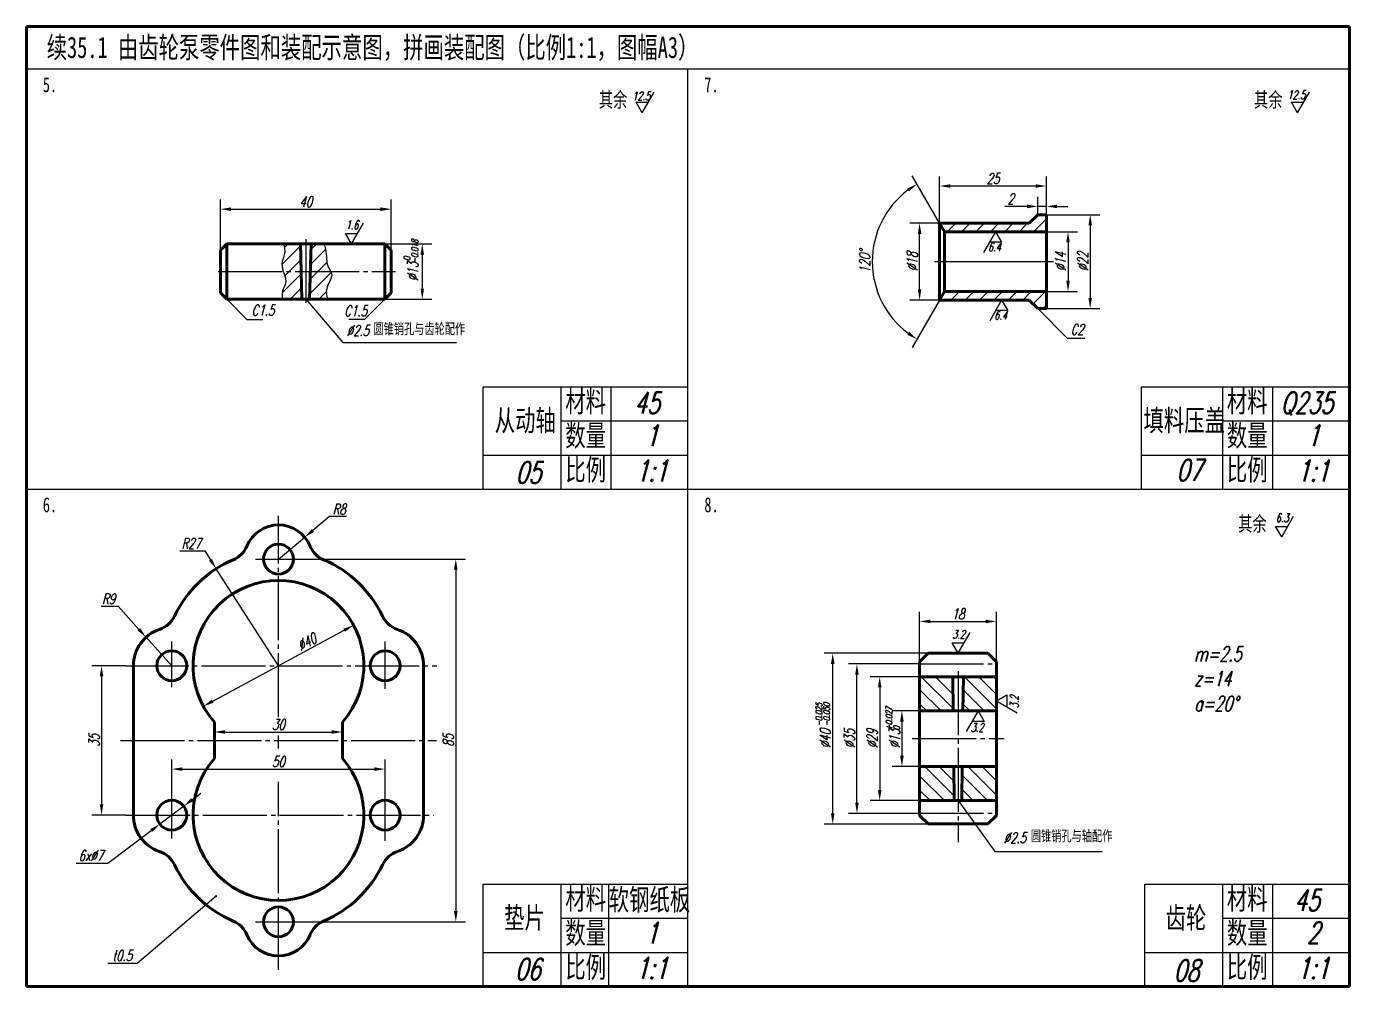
# Model space of a CAD drawing. Header units: millimetres. Extents: x -523 to 2676, y -549 to 1097.
# Drawn here: x 964.8 to 1274.8, y 275.5 to 500.5 of the extents above; entities that cross this region are included whole.
import ezdxf

# ---------------------------------------------------------------- set-up
doc = ezdxf.new("R2010")
doc.units = ezdxf.units.MM
doc.header["$PDMODE"] = 33
doc.header["$PDSIZE"] = 1.5
doc.linetypes.add('myCENTER', pattern=[18, 15, -1, 1, -1])
for name, color, linetype, lineweight in [('中心线', 7, 'myCENTER', 25), ('剖面线', 7, 'Continuous', 25), ('尺寸', 7, 'Continuous', 25), ('标注', 7, 'Continuous', 25), ('标题文字', 7, 'Continuous', 25), ('粗实线', 7, 'Continuous', 50), ('细实线', 7, 'Continuous', 25)]:
    doc.layers.add(name, color=color, linetype=linetype, lineweight=lineweight)
doc.styles.add('上下偏差3.5', font='txt.shx', dxfattribs={"width": 0.7, "oblique": 15, "height": 3.5})
doc.styles.add('字母标注-3.5号', font='txt.shx', dxfattribs={"width": 0.7, "oblique": 15, "height": 3.5})
doc.styles.add('尺寸文字1-2.5号', font='txt.shx', dxfattribs={"width": 0.7, "oblique": 15, "height": 2.5})
doc.styles.add('标题汉字1-5号', font='SimSun.ttf', dxfattribs={"width": 0.7, "height": 5})
doc.styles.add('标题汉字2-3.5号', font='SimSun.ttf', dxfattribs={"width": 0.7, "height": 3.5})
doc.dimstyles.new('ISO-25', dxfattribs={"dimtxt": 3.5, "dimasz": 2.5, "dimexe": 2.25, "dimexo": 0, "dimgap": 0.5, "dimtad": 1, "dimdsep": 46, "dimtxsty": '尺寸文字1-2.5号', "dimcen": 2.5, "dimadec": 0, "dimazin": 0, "dimtfac": 1, "dimtmove": 0, "dimatfit": 2, "dimfxl": 0, "dimarcsym": 0})
doc.dimstyles.new('尺寸25', dxfattribs={"dimtxt": 2.5, "dimasz": 2.5, "dimexe": 2, "dimexo": 0, "dimgap": 0.5, "dimtad": 1, "dimdec": 0, "dimdsep": 46, "dimtxsty": '尺寸文字1-2.5号', "dimcen": 0, "dimadec": 0, "dimazin": 0, "dimtol": 1, "dimtp": 0.039, "dimtfac": 0.6, "dimtdec": 3, "dimtmove": 0, "dimatfit": 3, "dimfxl": 0, "dimarcsym": 0})
doc.dimstyles.new('水平标注25', dxfattribs={"dimtxt": 2.5, "dimasz": 2.5, "dimexe": 2, "dimexo": 0, "dimgap": 0.5, "dimtad": 1, "dimtih": 1, "dimtoh": 1, "dimdec": 0, "dimzin": 0, "dimdsep": 46, "dimtxsty": '尺寸文字1-2.5号', "dimcen": 0, "dimadec": 0, "dimazin": 0, "dimtfac": 1, "dimtdec": 0, "dimtmove": 1, "dimatfit": 2, "dimfxl": 0, "dimtolj": 1, "dimtzin": 0, "dimarcsym": 0})

# ---------------------------------------------------------------- blocks, each defined once
blk = doc.blocks.new('*D69')
at = {"layer": 'Defpoints', "color": 0}
for p in [(1050.29, 457.67), (1010.29, 448.04), (1050.29, 448.04)]:
    blk.add_point(p, dxfattribs=at)
at = {"layer": '标注', "color": 0, "lineweight": -2}
for p, q in [((1010.29, 448.04), (1010.29, 459.92)), ((1050.29, 448.04), (1050.29, 459.92)), ((1012.79, 457.67), (1047.79, 457.67))]:
    blk.add_line(p, q, dxfattribs=at)
at = {"layer": '标注', "color": 0}
for points in [[(1012.79, 458.09), (1012.79, 457.25), (1010.29, 457.67)], [(1047.79, 458.09), (1047.79, 457.25), (1050.29, 457.67)]]:
    blk.add_solid(points, dxfattribs=at)
at = {"layer": '标注', "color": 0, "insert": (1030.29, 459.42), "char_height": 2.5, "attachment_point": 5, "style": '尺寸文字1-2.5号'}
blk.add_mtext('40', dxfattribs=at)
blk = doc.blocks.new('*D70')
at = {"layer": 'Defpoints', "color": 0}
for p in [(1048.79, 449.54), (1048.79, 436.54), (1057.58, 436.54)]:
    blk.add_point(p, dxfattribs=at)
at = {"layer": '标注', "color": 0, "lineweight": -2}
for p, q in [((1048.79, 449.54), (1059.83, 449.54)), ((1057.58, 447.04), (1057.58, 439.04)), ((1048.79, 436.54), (1059.83, 436.54))]:
    blk.add_line(p, q, dxfattribs=at)
at = {"layer": '标注', "color": 0}
for points in [[(1057.16, 447.04), (1057.99, 447.04), (1057.58, 449.54)], [(1057.16, 439.04), (1057.99, 439.04), (1057.58, 436.54)]]:
    blk.add_solid(points, dxfattribs=at)
at = {"layer": '标注', "color": 0, "insert": (1055.33, 443.04), "char_height": 2.5, "attachment_point": 5, "rotation": 90, "style": '尺寸文字1-2.5号'}
blk.add_mtext('%%C13', dxfattribs=at)
blk = doc.blocks.new('*D74')
at = {"layer": 'Defpoints', "color": 0}
for p in [(1038.88, 335.14), (1008.88, 333.16), (1038.88, 333.16)]:
    blk.add_point(p, dxfattribs=at)
at = {"layer": '尺寸', "color": 0, "lineweight": -2}
for p, q in [((1008.88, 333.16), (1008.88, 337.39)), ((1011.38, 335.14), (1036.38, 335.14)), ((1038.88, 333.16), (1038.88, 337.39))]:
    blk.add_line(p, q, dxfattribs=at)
at = {"layer": '尺寸', "color": 0}
for points in [[(1011.38, 335.56), (1011.38, 334.73), (1008.88, 335.14)], [(1036.38, 335.56), (1036.38, 334.73), (1038.88, 335.14)]]:
    blk.add_solid(points, dxfattribs=at)
at = {"layer": '尺寸', "color": 0, "insert": (1023.88, 336.89), "char_height": 2.5, "attachment_point": 5, "style": '尺寸文字1-2.5号'}
blk.add_mtext('30', dxfattribs=at)
blk = doc.blocks.new('*D73')
at = {"layer": 'Defpoints', "color": 0}
for p in [(1009.3, 373.39), (1023.88, 350.66)]:
    blk.add_point(p, dxfattribs=at)
at = {"layer": '尺寸', "color": 0, "lineweight": -2}
for p, q in [((1000.77, 377.6), (1006.6, 377.6)), ((1006.6, 377.6), (1007.95, 375.49)), ((1023.88, 350.66), (1009.3, 373.39))]:
    blk.add_line(p, q, dxfattribs=at)
at = {"layer": '尺寸', "color": 0}
blk.add_solid([(1008.3, 375.72), (1007.6, 375.27), (1009.3, 373.39)], dxfattribs=at)
at = {"layer": '尺寸', "color": 0, "insert": (1003.43, 379.35), "char_height": 2.5, "attachment_point": 5, "style": '尺寸文字1-2.5号'}
blk.add_mtext('\\A1;R27', dxfattribs=at)
blk = doc.blocks.new('*D72')
at = {"layer": 'Defpoints', "color": 0}
for p in [(1030.12, 375.66), (1030.12, 290.66), (1065.43, 290.66)]:
    blk.add_point(p, dxfattribs=at)
at = {"layer": '尺寸', "color": 0, "lineweight": -2}
for p, q in [((1030.12, 375.66), (1067.68, 375.66)), ((1065.43, 373.16), (1065.43, 293.16)), ((1030.12, 290.66), (1067.68, 290.66))]:
    blk.add_line(p, q, dxfattribs=at)
at = {"layer": '尺寸', "color": 0}
for points in [[(1065.01, 373.16), (1065.85, 373.16), (1065.43, 375.66)], [(1065.01, 293.16), (1065.85, 293.16), (1065.43, 290.66)]]:
    blk.add_solid(points, dxfattribs=at)
at = {"layer": '尺寸', "color": 0, "insert": (1063.68, 333.16), "char_height": 2.5, "attachment_point": 5, "rotation": 90, "style": '尺寸文字1-2.5号'}
blk.add_mtext('85', dxfattribs=at)
blk = doc.blocks.new('*D71')
at = {"layer": 'Defpoints', "color": 0}
for p in [(1030.04, 380.78), (1023.88, 375.66)]:
    blk.add_point(p, dxfattribs=at)
at = {"layer": '尺寸', "color": 0, "lineweight": -2}
for p, q in [((1035.86, 385.61), (1031.96, 382.37)), ((1039.83, 385.61), (1035.86, 385.61)), ((1023.88, 375.66), (1030.04, 380.78))]:
    blk.add_line(p, q, dxfattribs=at)
at = {"layer": '尺寸', "color": 0}
blk.add_solid([(1031.69, 382.69), (1032.22, 382.05), (1030.04, 380.78)], dxfattribs=at)
at = {"layer": '尺寸', "color": 0, "insert": (1038.1, 387.36), "char_height": 2.5, "attachment_point": 5, "style": '尺寸文字1-2.5号'}
blk.add_mtext('\\A1;R8', dxfattribs=at)
blk = doc.blocks.new('*D75')
at = {"layer": 'Defpoints', "color": 0}
for p in [(987.87, 350.66), (982.43, 315.66), (988.16, 315.66)]:
    blk.add_point(p, dxfattribs=at)
at = {"layer": '标注', "color": 0, "lineweight": -2}
for p, q in [((987.87, 350.66), (980.18, 350.66)), ((982.43, 348.16), (982.43, 318.16)), ((988.16, 315.66), (980.18, 315.66))]:
    blk.add_line(p, q, dxfattribs=at)
at = {"layer": '标注', "color": 0}
for points in [[(982.02, 348.16), (982.85, 348.16), (982.43, 350.66)], [(982.02, 318.16), (982.85, 318.16), (982.43, 315.66)]]:
    blk.add_solid(points, dxfattribs=at)
at = {"layer": '标注', "color": 0, "insert": (980.68, 333.16), "char_height": 2.5, "attachment_point": 5, "rotation": 90, "style": '尺寸文字1-2.5号'}
blk.add_mtext('35', dxfattribs=at)
blk = doc.blocks.new('*D76')
at = {"layer": 'Defpoints', "color": 0}
for p in [(992.85, 357.35), (998.88, 350.66)]:
    blk.add_point(p, dxfattribs=at)
at = {"layer": '尺寸', "color": 0, "lineweight": -2}
for p, q in [((982.34, 364.6), (986.31, 364.6)), ((986.31, 364.6), (991.18, 359.2)), ((998.88, 350.66), (992.85, 357.35))]:
    blk.add_line(p, q, dxfattribs=at)
at = {"layer": '尺寸', "color": 0}
blk.add_solid([(991.49, 359.48), (990.87, 358.93), (992.85, 357.35)], dxfattribs=at)
at = {"layer": '尺寸', "color": 0, "insert": (984.07, 366.35), "char_height": 2.5, "attachment_point": 5, "style": '尺寸文字1-2.5号'}
blk.add_mtext('\\A1;R9', dxfattribs=at)
blk = doc.blocks.new('*D77')
at = {"layer": 'Defpoints', "color": 0}
for p in [(1001.68, 317.77), (996.08, 313.56)]:
    blk.add_point(p, dxfattribs=at)
at = {"layer": '尺寸', "color": 0, "lineweight": -2}
for p, q in [((1003.68, 319.27), (1005.68, 320.77)), ((1001.68, 317.77), (996.08, 313.56)), ((983.92, 304.42), (994.09, 312.06)), ((976.45, 304.42), (983.92, 304.42))]:
    blk.add_line(p, q, dxfattribs=at)
at = {"layer": '尺寸', "color": 0}
for points in [[(1003.43, 319.6), (1003.93, 318.94), (1001.68, 317.77)], [(993.84, 312.39), (994.34, 311.73), (996.08, 313.56)]]:
    blk.add_solid(points, dxfattribs=at)
at = {"layer": '尺寸', "color": 0, "insert": (979.94, 306.17), "char_height": 2.5, "attachment_point": 5, "style": '尺寸文字1-2.5号'}
blk.add_mtext('\\A1;6x%%C7', dxfattribs=at)
blk = doc.blocks.new('*D78')
at = {"layer": 'Defpoints', "color": 0}
for p in [(1048.88, 326.44), (998.88, 310.17), (1048.88, 309.61)]:
    blk.add_point(p, dxfattribs=at)
at = {"layer": '标注', "color": 0, "lineweight": -2}
for p, q in [((998.88, 310.17), (998.88, 328.69)), ((1048.88, 309.61), (1048.88, 328.69)), ((1001.38, 326.44), (1046.38, 326.44))]:
    blk.add_line(p, q, dxfattribs=at)
at = {"layer": '标注', "color": 0}
for points in [[(1001.38, 326.86), (1001.38, 326.03), (998.88, 326.44)], [(1046.38, 326.86), (1046.38, 326.03), (1048.88, 326.44)]]:
    blk.add_solid(points, dxfattribs=at)
at = {"layer": '标注', "color": 0, "insert": (1023.88, 328.19), "char_height": 2.5, "attachment_point": 5, "style": '尺寸文字1-2.5号'}
blk.add_mtext('50', dxfattribs=at)
blk = doc.blocks.new('*D79')
at = {"layer": 'Defpoints', "color": 0}
for p in [(1192.11, 361.05), (1174.11, 351.58), (1192.11, 351.58)]:
    blk.add_point(p, dxfattribs=at)
at = {"layer": '标注', "color": 0, "lineweight": -2}
for p, q in [((1174.11, 351.58), (1174.11, 363.3)), ((1192.11, 351.58), (1192.11, 363.3)), ((1176.61, 361.05), (1189.61, 361.05))]:
    blk.add_line(p, q, dxfattribs=at)
at = {"layer": '标注', "color": 0}
for points in [[(1176.61, 361.46), (1176.61, 360.63), (1174.11, 361.05)], [(1189.61, 361.46), (1189.61, 360.63), (1192.11, 361.05)]]:
    blk.add_solid(points, dxfattribs=at)
at = {"layer": '标注', "color": 0, "insert": (1183.11, 362.8), "char_height": 2.5, "attachment_point": 5, "style": '尺寸文字1-2.5号'}
blk.add_mtext('18', dxfattribs=at)
blk = doc.blocks.new('*D80')
at = {"layer": 'Defpoints', "color": 0}
for p in [(1174.11, 340.08), (1169.96, 327.08), (1174.11, 327.08)]:
    blk.add_point(p, dxfattribs=at)
at = {"layer": '标注', "color": 0, "lineweight": -2}
for p, q in [((1174.11, 340.08), (1167.71, 340.08)), ((1169.96, 337.58), (1169.96, 329.58)), ((1174.11, 327.08), (1167.71, 327.08))]:
    blk.add_line(p, q, dxfattribs=at)
at = {"layer": '标注', "color": 0}
for points in [[(1169.54, 337.58), (1170.38, 337.58), (1169.96, 340.08)], [(1169.54, 329.58), (1170.38, 329.58), (1169.96, 327.08)]]:
    blk.add_solid(points, dxfattribs=at)
at = {"layer": '标注', "color": 0, "insert": (1168.21, 333.58), "char_height": 2.5, "attachment_point": 5, "rotation": 90, "style": '尺寸文字1-2.5号'}
blk.add_mtext('%%C13', dxfattribs=at)
blk = doc.blocks.new('*D81')
at = {"layer": 'Defpoints', "color": 0}
for p in [(1174.11, 348.08), (1164.75, 319.08), (1174.11, 319.08)]:
    blk.add_point(p, dxfattribs=at)
at = {"layer": '标注', "color": 0, "lineweight": -2}
for p, q in [((1174.11, 348.08), (1162.5, 348.08)), ((1164.75, 345.58), (1164.75, 321.58)), ((1174.11, 319.08), (1162.5, 319.08))]:
    blk.add_line(p, q, dxfattribs=at)
at = {"layer": '标注', "color": 0}
for points in [[(1164.33, 345.58), (1165.17, 345.58), (1164.75, 348.08)], [(1164.33, 321.58), (1165.17, 321.58), (1164.75, 319.08)]]:
    blk.add_solid(points, dxfattribs=at)
at = {"layer": '标注', "color": 0, "insert": (1163, 333.58), "char_height": 2.5, "attachment_point": 5, "rotation": 90, "style": '尺寸文字1-2.5号'}
blk.add_mtext('%%C29', dxfattribs=at)
blk = doc.blocks.new('*D82')
at = {"layer": 'Defpoints', "color": 0}
for p in [(1159.42, 351.08), (1174.11, 351.08), (1174.11, 316.08)]:
    blk.add_point(p, dxfattribs=at)
at = {"layer": '标注', "color": 0, "lineweight": -2}
for p, q in [((1174.11, 351.08), (1157.42, 351.08)), ((1159.42, 318.58), (1159.42, 348.58)), ((1174.11, 316.08), (1157.42, 316.08))]:
    blk.add_line(p, q, dxfattribs=at)
at = {"layer": '标注', "color": 0}
for points in [[(1159.01, 348.58), (1159.84, 348.58), (1159.42, 351.08)], [(1159.01, 318.58), (1159.84, 318.58), (1159.42, 316.08)]]:
    blk.add_solid(points, dxfattribs=at)
at = {"layer": '标注', "color": 0, "insert": (1157.67, 333.58), "char_height": 2.5, "attachment_point": 5, "rotation": 90, "style": '尺寸文字1-2.5号'}
blk.add_mtext('%%C35', dxfattribs=at)
blk = doc.blocks.new('*D83')
at = {"layer": 'Defpoints', "color": 0}
for p in [(1153.75, 353.58), (1176.11, 353.58), (1176.11, 313.58)]:
    blk.add_point(p, dxfattribs=at)
at = {"layer": '标注', "color": 0, "lineweight": -2}
for p, q in [((1176.11, 353.58), (1151.75, 353.58)), ((1153.75, 316.08), (1153.75, 351.08)), ((1176.11, 313.58), (1151.75, 313.58))]:
    blk.add_line(p, q, dxfattribs=at)
at = {"layer": '标注', "color": 0}
for points in [[(1153.33, 351.08), (1154.17, 351.08), (1153.75, 353.58)], [(1153.33, 316.08), (1154.17, 316.08), (1153.75, 313.58)]]:
    blk.add_solid(points, dxfattribs=at)
at = {"layer": '标注', "color": 0, "insert": (1152, 333.58), "char_height": 2.5, "attachment_point": 5, "rotation": 90, "style": '尺寸文字1-2.5号'}
blk.add_mtext('%%C40', dxfattribs=at)
blk = doc.blocks.new('*D84')
at = {"layer": 'Defpoints', "color": 0}
for p in [(1174.1, 454.38), (1178.8, 454.38), (1178.8, 436.38)]:
    blk.add_point(p, dxfattribs=at)
at = {"layer": '标注', "color": 0, "lineweight": -2}
for p, q in [((1178.8, 454.38), (1171.85, 454.38)), ((1174.1, 438.88), (1174.1, 451.88)), ((1178.8, 436.38), (1171.85, 436.38))]:
    blk.add_line(p, q, dxfattribs=at)
at = {"layer": '标注', "color": 0}
for points in [[(1173.69, 451.88), (1174.52, 451.88), (1174.1, 454.38)], [(1173.69, 438.88), (1174.52, 438.88), (1174.1, 436.38)]]:
    blk.add_solid(points, dxfattribs=at)
at = {"layer": '标注', "color": 0, "insert": (1172.35, 445.38), "char_height": 2.5, "attachment_point": 5, "rotation": 90, "style": '尺寸文字1-2.5号'}
blk.add_mtext('%%C18', dxfattribs=at)
blk = doc.blocks.new('*D85')
at = {"layer": 'Defpoints', "color": 0}
for p in [(1201.8, 458.31), (1201.8, 456.38), (1203.8, 456.38)]:
    blk.add_point(p, dxfattribs=at)
at = {"layer": '标注', "color": 0, "lineweight": -2}
for p, q in [((1201.8, 456.38), (1201.8, 460.56)), ((1203.8, 456.38), (1203.8, 460.56)), ((1199.3, 458.31), (1194.07, 458.31)), ((1203.8, 458.31), (1201.8, 458.31)), ((1206.3, 458.31), (1208.8, 458.31))]:
    blk.add_line(p, q, dxfattribs=at)
at = {"layer": '标注', "color": 0}
for points in [[(1199.3, 458.73), (1199.3, 457.9), (1201.8, 458.31)], [(1206.3, 458.73), (1206.3, 457.9), (1203.8, 458.31)]]:
    blk.add_solid(points, dxfattribs=at)
at = {"layer": '标注', "color": 0, "insert": (1195.44, 460.06), "char_height": 2.5, "attachment_point": 5, "style": '尺寸文字1-2.5号'}
blk.add_mtext('2', dxfattribs=at)
blk = doc.blocks.new('*D86')
at = {"layer": 'Defpoints', "color": 0}
for p in [(1203.8, 452.38), (1203.62, 438.38), (1208.88, 438.38)]:
    blk.add_point(p, dxfattribs=at)
at = {"layer": '标注', "color": 0, "lineweight": -2}
for p, q in [((1203.8, 452.38), (1211.13, 452.38)), ((1208.88, 449.88), (1208.88, 440.88)), ((1203.62, 438.38), (1211.13, 438.38))]:
    blk.add_line(p, q, dxfattribs=at)
at = {"layer": '标注', "color": 0}
for points in [[(1208.46, 449.88), (1209.29, 449.88), (1208.88, 452.38)], [(1208.46, 440.88), (1209.29, 440.88), (1208.88, 438.38)]]:
    blk.add_solid(points, dxfattribs=at)
at = {"layer": '标注', "color": 0, "insert": (1207.13, 445.38), "char_height": 2.5, "attachment_point": 5, "rotation": 90, "style": '尺寸文字1-2.5号'}
blk.add_mtext('%%C14', dxfattribs=at)
blk = doc.blocks.new('*D87')
at = {"layer": 'Defpoints', "color": 0}
for p in [(1203.8, 456.38), (1203.8, 434.38), (1214.08, 434.38)]:
    blk.add_point(p, dxfattribs=at)
at = {"layer": '标注', "color": 0, "lineweight": -2}
for p, q in [((1203.8, 456.38), (1216.33, 456.38)), ((1214.08, 453.88), (1214.08, 436.88)), ((1203.8, 434.38), (1216.33, 434.38))]:
    blk.add_line(p, q, dxfattribs=at)
at = {"layer": '标注', "color": 0}
for points in [[(1213.66, 453.88), (1214.49, 453.88), (1214.08, 456.38)], [(1213.66, 436.88), (1214.49, 436.88), (1214.08, 434.38)]]:
    blk.add_solid(points, dxfattribs=at)
at = {"layer": '标注', "color": 0, "insert": (1212.33, 445.38), "char_height": 2.5, "attachment_point": 5, "rotation": 90, "style": '尺寸文字1-2.5号'}
blk.add_mtext('%%C22', dxfattribs=at)
blk = doc.blocks.new('*D88')
at = {"layer": 'Defpoints', "color": 0}
for p in [(1203.8, 463.1), (1203.8, 456.38), (1178.8, 454.38)]:
    blk.add_point(p, dxfattribs=at)
at = {"layer": '标注', "color": 0, "lineweight": -2}
for p, q in [((1178.8, 454.38), (1178.8, 465.35)), ((1203.8, 456.38), (1203.8, 465.35)), ((1181.3, 463.1), (1201.3, 463.1))]:
    blk.add_line(p, q, dxfattribs=at)
at = {"layer": '标注', "color": 0}
for points in [[(1181.3, 463.51), (1181.3, 462.68), (1178.8, 463.1)], [(1201.3, 463.51), (1201.3, 462.68), (1203.8, 463.1)]]:
    blk.add_solid(points, dxfattribs=at)
at = {"layer": '标注', "color": 0, "insert": (1191.3, 464.85), "char_height": 2.5, "attachment_point": 5, "style": '尺寸文字1-2.5号'}
blk.add_mtext('25', dxfattribs=at)
blk = doc.blocks.new('*D89')
at = {"layer": 'Defpoints', "color": 0}
for p in [(1178.8, 454.38), (1164.28, 452.55), (1179.95, 452.38), (1179.95, 438.38), (1178.8, 436.38)]:
    blk.add_point(p, dxfattribs=at)
at = {"layer": '标注', "color": 0, "lineweight": -2}
for p, q in [((1178.8, 454.38), (1172.38, 465.5)), ((1178.8, 436.38), (1172.38, 425.25))]:
    blk.add_line(p, q, dxfattribs=at)
blk.add_arc((1183.99, 445.38), 20.98, 126.8303, 233.1697, dxfattribs=at)
at = {"layer": '标注', "color": 0}
for points in [[(1171.19, 462.52), (1171.65, 461.82), (1173.5, 463.55)], [(1171.65, 428.93), (1171.19, 428.23), (1173.5, 427.2)]]:
    blk.add_solid(points, dxfattribs=at)
at = {"layer": '标注', "color": 0, "insert": (1161.26, 445.38), "char_height": 2.5, "attachment_point": 5, "rotation": 90, "style": '尺寸文字1-2.5号'}
blk.add_mtext('120°', dxfattribs=at)
blk = doc.blocks.new('*D360')
at = {"layer": 'Defpoints', "color": 0}
for p in [(1041.48, 360.16), (1006.28, 341.17)]:
    blk.add_point(p, dxfattribs=at)
at = {"layer": '尺寸', "color": 0, "lineweight": -2}
blk.add_line((1008.48, 342.35), (1039.28, 358.98), dxfattribs=at)
at = {"layer": '尺寸', "color": 0}
for points in [[(1039.08, 359.34), (1039.48, 358.61), (1041.48, 360.16)], [(1008.28, 342.72), (1008.68, 341.99), (1006.28, 341.17)]]:
    blk.add_solid(points, dxfattribs=at)
at = {"layer": '尺寸', "color": 0, "insert": (1030.54, 356.25), "char_height": 2.5, "attachment_point": 5, "rotation": 28.3534, "style": '尺寸文字1-2.5号'}
blk.add_mtext('∅40', dxfattribs=at)

msp = doc.modelspace()

# ---------------------------------------------------------------- hatches: boundary and pattern name
at = {"layer": '剖面线'}
h = msp.add_hatch(dxfattribs=at)
h.set_pattern_fill('ANSI31', color=256, scale=0.75, style=0)
h.set_pattern_definition([(45, (-85.8123, 559.9625), (-1.683798, 1.683798), [])])
h.paths.add_polyline_path([(1203.799, 456.375), (1201.799, 456.375), (1199.799, 454.375), (1178.799, 454.375), (1179.953, 452.375), (1203.799, 452.375)])
h.paths.add_polyline_path([(1203.799, 438.375), (1179.953, 438.375), (1178.799, 436.375), (1199.799, 436.375), (1201.799, 434.375), (1203.799, 434.375)])
h = msp.add_hatch(dxfattribs=at)
h.set_pattern_fill('ANSI31', color=256, scale=0.75, style=0)
h.set_pattern_definition([(45, (-107.4587, 561.9746), (-1.683798, 1.683798), [])])
edge = h.paths.add_edge_path()
edge.add_line((1029.038, 449.542), (1025.073, 449.542))
edge.add_spline(control_points=[(1025.073, 449.542), (1025.28, 448.786), (1025.568, 447.198), (1024.411, 445.087), (1024.827, 443.642), (1025.03, 443.042)], knot_values=[0.8930266, 0.8930266, 0.8930266, 0.8930266, 3.1752114, 5.7112852, 7.5170558, 7.5170558, 7.5170558, 7.5170558], degree=3, periodic=0)
edge.add_line((1025.03, 443.042), (1029.213, 443.042))
edge.add_line((1029.213, 443.042), (1029.038, 449.542))
edge = h.paths.add_edge_path()
edge.add_line((1029.213, 443.042), (1025.03, 443.042))
edge.add_spline(control_points=[(1025.03, 443.042), (1025.348, 442.103), (1026.017, 440.51), (1024.561, 438.472), (1024.71, 437.189), (1024.89, 436.542)], knot_values=[7.5170558, 7.5170558, 7.5170558, 7.5170558, 10.343581, 12.3311358, 14.2832229, 14.2832229, 14.2832229, 14.2832229], degree=3, periodic=0)
edge.add_line((1024.89, 436.542), (1029.388, 436.542))
edge.add_line((1029.388, 436.542), (1029.213, 443.042))
edge = h.paths.add_edge_path()
edge.add_spline(control_points=[(1036.153, 443.042), (1035.986, 443.369), (1035.085, 444.597), (1035.249, 446.932), (1034.815, 448.747), (1034.576, 449.542)], knot_values=[1.7052187, 1.7052187, 1.7052187, 1.7052187, 2.8218295, 5.9362934, 8.4231763, 8.4231763, 8.4231763, 8.4231763], degree=3, periodic=0)
edge.add_line((1034.576, 449.542), (1031.538, 449.542))
edge.add_line((1031.538, 449.542), (1031.363, 443.042))
edge.add_line((1031.363, 443.042), (1036.153, 443.042))
edge = h.paths.add_edge_path()
edge.add_spline(control_points=[(1035.36, 436.542), (1035.091, 437.506), (1034.82, 439.58), (1036.698, 441.775), (1036.225, 442.902), (1036.153, 443.042)], knot_values=[8.4231763, 8.4231763, 8.4231763, 8.4231763, 11.3304569, 14.6956185, 15.1749115, 15.1749115, 15.1749115, 15.1749115], degree=3, periodic=0)
edge.add_line((1036.153, 443.042), (1031.363, 443.042))
edge.add_line((1031.363, 443.042), (1031.188, 436.542))
edge.add_line((1031.188, 436.542), (1035.36, 436.542))
h = msp.add_hatch(dxfattribs=at)
h.set_pattern_fill('ANSI31', color=256, scale=0.75, angle=90, style=0)
h.set_pattern_definition([(135, (-89.4976, 558.017), (-1.683798, -1.683798), [])])
h.paths.add_polyline_path([(1181.956, 340.081), (1181.86, 348.081), (1174.11, 348.081), (1174.11, 340.081)])
h.paths.add_polyline_path([(1192.11, 348.081), (1184.36, 348.081), (1184.263, 340.081), (1192.11, 340.081)])
h.paths.add_polyline_path([(1192.11, 319.081), (1192.11, 327.081), (1184.106, 327.081), (1184.01, 319.081)])
h.paths.add_polyline_path([(1174.11, 327.081), (1174.11, 319.081), (1182.21, 319.081), (1182.113, 327.081)])

# ---------------------------------------------------------------- linework, layer by layer
at = {"layer": '中心线'}
for p, q in [((1030.288, 450.676), (1030.288, 435.731)), ((1009.786, 443.042), (1051.279, 443.042)), ((1023.882, 338.643), (1023.882, 385.804)), ((1018.495, 375.665), (1030.12, 375.665)), ((998.882, 345.618), (998.882, 356.35)), ((1048.882, 345.286), (1048.882, 356.35)), ((987.872, 350.665), (1061.026, 350.665)), ((1174.11, 351.081), (1192.11, 351.081)), ((1183.11, 349.394), (1183.11, 309.342)), ((986.882, 333.165), (1060.882, 333.165)), ((1023.882, 331.294), (1023.882, 334.357)), ((1172.39, 333.581), (1193.925, 333.581)), ((1023.882, 279.389), (1023.882, 323.456)), ((998.882, 310.172), (998.882, 320.073)), ((1048.882, 309.606), (1048.882, 320.736)), ((988.156, 315.665), (1060.175, 315.665)), ((1174.11, 316.081), (1192.11, 316.081)), ((1018.495, 290.665), (1030.12, 290.665))]:
    msp.add_line(p, q, dxfattribs=at)
at = {"layer": '尺寸'}
for p, q in [((1109.129, 480.257), (1111.931, 485.11)), ((1262.643, 480.257), (1265.446, 485.11)), ((1109.129, 480.257), (1107.714, 482.707)), ((1107.714, 482.707), (1110.543, 482.707)), ((1262.643, 480.257), (1261.229, 482.707)), ((1261.229, 482.707), (1264.058, 482.707)), ((1041.006, 449.542), (1043.808, 454.396)), ((1039.591, 451.992), (1042.42, 451.992)), ((1041.006, 449.542), (1039.591, 451.992)), ((1191.876, 452.375), (1189.074, 447.522)), ((1193.291, 449.925), (1190.462, 449.925)), ((1191.876, 452.375), (1193.291, 449.925)), ((1193.33, 436.375), (1190.527, 431.522)), ((1193.33, 436.375), (1194.744, 433.925)), ((1194.744, 433.925), (1191.915, 433.925)), ((1258.938, 380.886), (1261.741, 385.74)), ((1257.524, 383.336), (1260.353, 383.336)), ((1258.938, 380.886), (1257.524, 383.336)), ((1183.11, 353.581), (1185.912, 358.435)), ((1181.695, 356.031), (1184.524, 356.031)), ((1183.11, 353.581), (1181.695, 356.031)), ((1192.11, 342.456), (1194.56, 343.87)), ((1192.11, 342.456), (1196.964, 339.653)), ((1194.56, 343.87), (1194.56, 341.041)), ((1240.379, 342.424), (1240.34, 342.618)), ((1240.34, 342.269), (1240.379, 342.424)), ((1187.827, 340.081), (1185.025, 335.227)), ((1187.827, 340.081), (1189.242, 337.631)), ((1189.242, 337.631), (1186.413, 337.631))]:
    msp.add_line(p, q, dxfattribs=at)
at = {"layer": '尺寸', "const_width": 0.25}
msp.add_lwpolyline([(1009.13, 296.661, 1), (1009.38, 296.661, 1)], format="xyb", close=True, dxfattribs=at)
at = {"layer": '标注'}
for p, q in [((1177.591, 445.375), (1205.493, 445.375)), ((1011.788, 436.542), (1016.499, 431.831)), ((1030.288, 436.542), (1038.982, 426.422)), ((1048.788, 436.542), (1044.076, 431.831)), ((1201.799, 434.375), (1208.709, 427.465)), ((1016.499, 431.831), (1020.197, 431.831)), ((1044.076, 431.831), (1040.378, 431.831)), ((1038.982, 426.422), (1065.584, 426.422)), ((1208.709, 427.465), (1212.84, 427.465)), ((1183.11, 319.081), (1191.725, 307.144)), ((1191.725, 307.144), (1216.849, 307.144)), ((1009.255, 296.661), (990.754, 280.859)), ((990.754, 280.859), (983.881, 280.859))]:
    msp.add_line(p, q, dxfattribs=at)
msp.add_spline([(1240.071, 341.907), (1240.212, 342.048), (1240.301, 342.242)], degree=3, dxfattribs=at)
at = {"layer": '粗实线'}
for p, q in [((964.838, 500.488), (964.838, 275.488)), ((1274.838, 500.488), (964.838, 500.488)), ((1274.838, 275.488), (1274.838, 500.488)), ((1199.799, 454.375), (1201.799, 456.375)), ((1201.799, 456.375), (1203.799, 456.375)), ((1203.799, 456.375), (1203.799, 434.375)), ((1178.799, 454.375), (1178.799, 436.375)), ((1178.799, 454.375), (1199.799, 454.375)), ((1178.799, 454.375), (1179.953, 452.375)), ((1010.288, 448.042), (1011.788, 449.542)), ((1011.788, 449.542), (1048.788, 449.542)), ((1011.788, 449.542), (1011.788, 436.542)), ((1029.388, 436.542), (1029.038, 449.542)), ((1031.538, 449.542), (1031.188, 436.542)), ((1048.788, 449.542), (1048.788, 436.542)), ((1050.288, 448.042), (1048.788, 449.542)), ((1179.953, 452.375), (1203.799, 452.375)), ((1179.953, 452.375), (1179.953, 438.375)), ((1010.288, 448.042), (1010.288, 438.042)), ((1050.288, 448.042), (1050.288, 438.042)), ((1010.288, 438.042), (1011.788, 436.542)), ((1050.288, 438.042), (1048.788, 436.542)), ((1178.799, 436.375), (1179.953, 438.375)), ((1179.953, 438.375), (1203.799, 438.375)), ((1011.788, 436.542), (1048.788, 436.542)), ((1178.799, 436.375), (1199.799, 436.375)), ((1199.799, 436.375), (1201.799, 434.375)), ((1201.799, 434.375), (1203.799, 434.375)), ((1176.11, 353.581), (1174.11, 351.581)), ((1176.11, 353.581), (1190.11, 353.581)), ((1190.11, 353.581), (1192.11, 351.581)), ((989.882, 315.665), (989.882, 350.665)), ((1057.882, 315.665), (1057.882, 350.665)), ((1174.11, 351.581), (1174.11, 315.581)), ((1192.11, 351.581), (1192.11, 315.581)), ((1174.11, 348.081), (1192.11, 348.081)), ((1181.86, 348.081), (1181.956, 340.081)), ((1184.263, 340.081), (1184.36, 348.081)), ((1174.11, 340.081), (1192.11, 340.081)), ((1008.882, 328.894), (1008.882, 337.436)), ((1038.882, 328.894), (1038.882, 337.436)), ((1174.11, 327.081), (1192.11, 327.081)), ((1182.113, 327.081), (1182.21, 319.081)), ((1184.01, 319.081), (1184.106, 327.081)), ((1174.11, 319.081), (1192.11, 319.081)), ((1174.11, 315.581), (1176.11, 313.581)), ((1176.11, 313.581), (1190.11, 313.581)), ((1190.11, 313.581), (1192.11, 315.581)), ((964.838, 275.488), (1274.838, 275.488))]:
    msp.add_line(p, q, dxfattribs=at)
for centre in [(1023.882, 375.665), (998.882, 350.665), (1048.882, 350.665), (998.882, 315.665), (1048.882, 315.665), (1023.882, 290.665)]:
    msp.add_circle(centre, 3.5, dxfattribs=at)
for centre, radius, start, end in [((1023.882, 375.665), 8, 22.51077, 157.48923), ((1010.949, 381.025), 6, 293.07392, 337.48923), ((1036.815, 381.025), 6, 202.51077, 246.92608), ((1023.882, 350.665), 27, 113.07392, 154.47858), ((1023.882, 350.665), 27, 25.52142, 66.92608), ((1023.882, 350.665), 20, 318.59038, 221.40962), ((994.102, 364.883), 6, 288.58231, 334.47858), ((1053.662, 364.883), 6, 205.52142, 251.41769), ((998.882, 350.665), 9, 108.58231, 180), ((1048.882, 350.665), 9, 360, 71.41769), ((1023.882, 315.665), 20, 138.59038, 41.40962), ((998.882, 315.665), 9, 180, 251.41769), ((1048.882, 315.665), 9, 288.58231, 0), ((994.102, 301.447), 6, 25.52142, 71.41769), ((1053.662, 301.447), 6, 108.58231, 154.47858), ((1023.882, 315.665), 27, 205.52142, 246.92608), ((1023.882, 315.665), 27, 293.07392, 334.47858), ((1010.949, 285.305), 6, 22.51077, 66.92608), ((1036.815, 285.305), 6, 113.07392, 157.48923), ((1023.882, 290.665), 8, 202.51077, 337.48923)]:
    msp.add_arc(centre, radius, start, end, dxfattribs=at)
at = {"layer": '细实线'}
for p, q in [((1274.838, 490.488), (964.838, 490.488)), ((1119.838, 275.488), (1119.838, 490.488)), ((1071.838, 416.046), (1119.838, 416.046)), ((1071.838, 392.046), (1071.838, 416.046)), ((1090.157, 392.046), (1090.157, 416.046)), ((1101.838, 392.046), (1101.838, 416.046)), ((1226.126, 416.046), (1274.838, 416.046)), ((1226.126, 392.046), (1226.126, 416.046)), ((1245.157, 392.046), (1245.157, 416.046)), ((1256.838, 392.046), (1256.838, 416.046)), ((1090.157, 408.046), (1119.838, 408.046)), ((1245.157, 408.046), (1274.838, 408.046)), ((1071.838, 400.046), (1119.838, 400.046)), ((1226.126, 400.046), (1274.838, 400.046)), ((964.838, 392.046), (1274.838, 392.046)), ((1071.838, 392.046), (1119.838, 392.046)), ((1226.838, 392.046), (1274.838, 392.046)), ((1071.838, 299.488), (1119.838, 299.488)), ((1071.838, 275.488), (1071.838, 299.488)), ((1090.157, 275.488), (1090.157, 299.488)), ((1101.311, 275.488), (1101.311, 299.488)), ((1226.838, 299.488), (1274.838, 299.488)), ((1226.838, 275.488), (1226.838, 299.488)), ((1245.157, 275.488), (1245.157, 299.488)), ((1256.838, 275.488), (1256.838, 299.488)), ((1090.157, 291.488), (1119.838, 291.488)), ((1245.157, 291.488), (1274.838, 291.488)), ((1071.838, 283.488), (1119.838, 283.488)), ((1226.838, 283.488), (1274.838, 283.488)), ((1071.838, 275.488), (1119.838, 275.488)), ((1226.838, 275.488), (1274.838, 275.488))]:
    msp.add_line(p, q, dxfattribs=at)
for points, knots in [([(1025.073, 449.542), (1025.28, 448.786), (1025.568, 447.198), (1023.917, 444.186), (1026.406, 441.054), (1024.561, 438.472), (1024.71, 437.189), (1024.89, 436.542)], [0.8930266, 0.8930266, 0.8930266, 0.8930266, 3.1752114, 5.7112852, 10.343581, 12.3311358, 14.2832229, 14.2832229, 14.2832229, 14.2832229]), ([(1034.576, 449.542), (1034.815, 448.747), (1035.249, 446.932), (1035.074, 444.43), (1037.009, 442.138), (1034.82, 439.58), (1035.091, 437.506), (1035.36, 436.542)], [1.7052187, 1.7052187, 1.7052187, 1.7052187, 4.1921016, 7.3065656, 8.9024693, 12.2676309, 15.1749115, 15.1749115, 15.1749115, 15.1749115])]:
    msp.add_open_spline(points, degree=3, knots=knots, dxfattribs=at)

# ---------------------------------------------------------------- texts
at = {"layer": '尺寸', "attachment_point": 1}
for s, insert, char_height, width, style in [('12.5', (1106.766, 485.19), 2, 7.44072, '尺寸文字1-2.5号'), ('12.5', (1260.262, 485.45), 2, 7.44072, '尺寸文字1-2.5号'), ('1.6', (1039.622, 454.984), 2, 7.44072, '尺寸文字1-2.5号'), ('6.4', (1190.127, 449.789), 2, 7.44072, '尺寸文字1-2.5号'), ('圆锥销孔与齿轮配作', (1046.137, 430.901), 2.5, 24.86081, '标题汉字2-3.5号'), ('6.4', (1191.58, 433.789), 2, 7.44072, '尺寸文字1-2.5号'), ('{\\H1.429x;05}', (1079.453, 398.472), 3.5, 19.64589, '字母标注-3.5号'), ('{\\H1.429x;07}', (1234.27, 399.008), 3.5, 19.64589, '字母标注-3.5号'), ('6.3', (1257.554, 386.328), 2, 7.44072, '尺寸文字1-2.5号'), ('3.2', (1181.726, 359.023), 2, 7.44072, '尺寸文字1-2.5号'), ('3.2', (1186.078, 337.188), 2, 7.44072, '尺寸文字1-2.5号'), ('圆锥销孔与轴配作', (1200.164, 312.06), 2.5, 24.86081, '标题汉字2-3.5号'), ('{\\H1x;06}', (1079.315, 282.087), 5, 19.64589, '字母标注-3.5号'), ('{\\H1.429x;08}', (1233.642, 281.775), 3.5, 19.64589, '字母标注-3.5号')]:
    msp.add_mtext(s, dxfattribs=dict(at, insert=insert, char_height=char_height, width=width, style=style))
at = {"layer": '尺寸', "insert": (1195.31, 340.706), "char_height": 2, "width": 7.44072, "attachment_point": 1, "rotation": 90, "style": '尺寸文字1-2.5号'}
msp.add_mtext('3.2', dxfattribs=at)
at = {"layer": '标注', "char_height": 1.5, "width": 9.84343, "attachment_point": 1, "rotation": 90, "style": '上下偏差3.5'}
for s, insert in [('-0.018', (1055.087, 445.001)), ('0', (1053.279, 445.548)), ('-0.025', (1149.754, 336.434)), ('-0.050', (1151.563, 336.434)), ('+0.027', (1166.165, 335.536)), ('0', (1167.973, 335.536))]:
    msp.add_mtext(s, dxfattribs=dict(at, insert=insert))
at = {"layer": '标注', "attachment_point": 1, "style": '尺寸文字1-2.5号'}
for s, insert, char_height, width in [('C1.5', (1017.582, 435.216), 2.5, 6.86074), ('C1.5', (1039.284, 435.088), 2.5, 6.86074), ('%%c2.5', (1039.869, 430.472), 2.5, 41.54904), ('C2', (1209.492, 430.722), 2.5, 6.86074), ('m=2.5\\Pz=14\\Pa=20%%d', (1238.439, 355.198), 3.5, 34.65232), ('%%c2.5', (1193.809, 311.605), 2.5, 41.54904), ('t0.5', (984.952, 284.011), 2.5, 14.92026)]:
    msp.add_mtext(s, dxfattribs=dict(at, insert=insert, char_height=char_height, width=width))
at = {"layer": '标题文字', "width": 0.7}
for s, height, style, p in [('续35.1 由齿轮泵零件图和装配示意图，拼画装配图（比例1:1，图幅A3） ', 5, '标题汉字1-5号', (969.572, 493.087)), ('5.', 3.5, '标题汉字2-3.5号', (968.676, 485.082)), ('7.', 3.5, '标题汉字2-3.5号', (1123.676, 485.082)), ('其余', 3.5, '标题汉字2-3.5号', (1098.938, 481.569)), ('其余', 3.5, '标题汉字2-3.5号', (1252.453, 481.569)), ('材料', 5, '标题汉字1-5号', (1091.091, 410.113)), ('材料', 5, '标题汉字1-5号', (1246.091, 410.113)), ('从动轴', 5, '标题汉字1-5号', (1074.55, 405.657)), ('填料压盖', 5, '标题汉字1-5号', (1226.562, 405.657)), ('数量', 5, '标题汉字1-5号', (1091.091, 402.113)), ('数量', 5, '标题汉字1-5号', (1246.091, 402.113)), ('比例', 5, '标题汉字1-5号', (1091.091, 394.113)), ('比例', 5, '标题汉字1-5号', (1246.091, 394.113)), ('6.', 3.5, '标题汉字2-3.5号', (968.676, 386.64)), ('8.', 3.5, '标题汉字2-3.5号', (1123.676, 386.64)), ('其余', 3.5, '标题汉字2-3.5号', (1248.748, 382.198)), ('材料', 5, '标题汉字1-5号', (1091.091, 293.554)), ('材料', 5, '标题汉字1-5号', (1246.091, 293.554)), ('垫片', 5, '标题汉字1-5号', (1076.746, 289.099)), ('齿轮', 5, '标题汉字1-5号', (1231.746, 289.099)), ('数量', 5, '标题汉字1-5号', (1091.091, 285.554)), ('数量', 5, '标题汉字1-5号', (1246.091, 285.554)), ('比例', 5, '标题汉字1-5号', (1091.091, 277.554)), ('比例', 5, '标题汉字1-5号', (1246.091, 277.554))]:
    msp.add_text(s, height=height, dxfattribs=dict(at, style=style)).set_placement(p)
at = {"layer": '标题文字', "char_height": 5, "width": 21.09727, "attachment_point": 1}
for s, insert, style in [('45', (1107.227, 414.763), '尺寸文字1-2.5号'), ('Q235', (1258.704, 414.763), '尺寸文字1-2.5号'), ('1', (1109.858, 407.103), '尺寸文字1-2.5号'), ('1', (1264.858, 407.103), '尺寸文字1-2.5号'), ('1:1', (1107.568, 398.884), '尺寸文字1-2.5号'), ('1:1', (1262.568, 398.884), '尺寸文字1-2.5号'), ('软钢纸板', (1101.257, 298.375), '标题汉字1-5号'), ('45', (1261.847, 298.205), '尺寸文字1-2.5号'), ('1', (1109.858, 290.545), '尺寸文字1-2.5号'), ('2', (1264.858, 290.545), '尺寸文字1-2.5号'), ('1:1', (1107.568, 282.325), '尺寸文字1-2.5号'), ('1:1', (1262.568, 282.325), '尺寸文字1-2.5号')]:
    msp.add_mtext(s, dxfattribs=dict(at, insert=insert, style=style))

# ---------------------------------------------------------------- dimensions: what is measured, and where the dimension line sits
at = {"layer": '尺寸'}
for center, mpoint, picture, middle in [((1023.882, 375.665), (1030.035, 380.777), '*D71', (1035.859, 385.615)), ((998.882, 350.665), (992.854, 357.348), '*D76', (986.31, 364.603))]:
    dim = msp.add_radius_dim(center=center, mpoint=mpoint, dimstyle='水平标注25', dxfattribs=at)
    dim.commit()
    dim.dimension.update_dxf_attribs({"geometry": picture, "text_midpoint": middle, "dimtype": 164})
dim = msp.add_radius_dim(center=(1023.882, 350.665), mpoint=(1009.302, 373.39), dimstyle='水平标注25', dxfattribs=at)
dim.commit()
dim.dimension.update_dxf_attribs({"geometry": '*D73', "text_midpoint": (1003.433, 379.348)})
dim = msp.add_linear_dim(base=(1065.43, 290.665), p1=(1030.12, 375.665), p2=(1030.12, 290.665), angle=90, dimstyle='ISO-25', dxfattribs=at)
dim.commit()
dim.dimension.update_dxf_attribs({"geometry": '*D72', "text_midpoint": (1063.68, 333.165)})
dim = msp.add_diameter_dim_2p(p1=(1006.281, 341.167), p2=(1041.483, 360.163), dimstyle='ISO-25', dxfattribs=at)
dim.commit()
dim.dimension.update_dxf_attribs({"geometry": '*D360', "text_midpoint": (1031.371, 354.706), "dimtype": 163})
dim = msp.add_linear_dim(base=(1038.882, 335.143), p1=(1008.882, 333.165), p2=(1038.882, 333.165), dimstyle='ISO-25', dxfattribs=at)
dim.commit()
dim.dimension.update_dxf_attribs({"geometry": '*D74', "text_midpoint": (1023.882, 336.893)})
dim = msp.add_diameter_dim_2p(p1=(1001.679, 317.769), p2=(996.085, 313.561), text='6x%%C7', dimstyle='水平标注25', dxfattribs=at)
dim.commit()
dim.dimension.update_dxf_attribs({"geometry": '*D77', "text_midpoint": (983.925, 304.417), "dimtype": 163})
at = {"layer": '标注'}
dim = msp.add_angular_dim_2l(base=(1164.277, 452.552), line1=((1178.799, 436.375), (1179.953, 438.375)), line2=((1178.799, 454.375), (1179.953, 452.375)), dimstyle='ISO-25', dxfattribs=at)
dim.commit()
dim.dimension.update_dxf_attribs({"geometry": '*D89', "text_midpoint": (1161.261, 445.375)})
for base, p1, p2, picture, middle in [((1203.799, 463.097), (1178.799, 454.375), (1203.799, 456.375), '*D88', (1191.299, 464.847)), ((1050.288, 457.669), (1010.288, 448.042), (1050.288, 448.042), '*D69', (1030.288, 459.419)), ((1201.799, 458.313), (1203.799, 456.375), (1201.799, 456.375), '*D85', (1195.436, 460.063)), ((1192.11, 361.047), (1174.11, 351.581), (1192.11, 351.581), '*D79', (1183.11, 362.797)), ((1048.882, 326.442), (998.882, 310.172), (1048.882, 309.606), '*D78', (1023.882, 328.192))]:
    dim = msp.add_linear_dim(base=base, p1=p1, p2=p2, dimstyle='ISO-25', dxfattribs=at)
    dim.commit()
    dim.dimension.update_dxf_attribs({"geometry": picture, "text_midpoint": middle})
for base, p1, p2, text, dimstyle, picture, middle in [((1214.078, 434.375), (1203.799, 456.375), (1203.799, 434.375), '%%C22', 'ISO-25', '*D87', (1212.328, 445.375)), ((1208.878, 438.375), (1203.799, 452.375), (1203.623, 438.375), '%%C14', 'ISO-25', '*D86', (1207.128, 445.375)), ((1153.75, 353.581), (1176.11, 313.581), (1176.11, 353.581), '%%C40', '尺寸25', '*D83', (1152, 333.581)), ((1159.423, 351.081), (1174.11, 316.081), (1174.11, 351.081), '%%C35', '尺寸25', '*D82', (1157.673, 333.581)), ((1164.749, 319.081), (1174.11, 348.081), (1174.11, 319.081), '%%C29', 'ISO-25', '*D81', (1162.999, 333.581)), ((1169.959, 327.081), (1174.11, 340.081), (1174.11, 327.081), '%%C13', 'ISO-25', '*D80', (1168.209, 333.581))]:
    dim = msp.add_linear_dim(base=base, p1=p1, p2=p2, angle=90, text=text, dimstyle=dimstyle, dxfattribs=at)
    dim.commit()
    dim.dimension.update_dxf_attribs({"geometry": picture, "text_midpoint": middle})
dim = msp.add_linear_dim(base=(1174.103, 454.375), p1=(1178.799, 436.375), p2=(1178.799, 454.375), angle=90, text='%%C18', dimstyle='ISO-25', dxfattribs=at)
dim.commit()
dim.dimension.update_dxf_attribs({"geometry": '*D84', "text_midpoint": (1174.103, 445.375), "dimtype": 160})
dim = msp.add_linear_dim(base=(1057.576, 436.542), p1=(1048.788, 449.542), p2=(1048.788, 436.542), angle=90, text='%%C13', dimstyle='ISO-25', override={"dimgap": 1, "dimtol": 1, "dimlim": 0, "dimtm": -0.018}, dxfattribs=at)
dim.commit()
dim.dimension.update_dxf_attribs({"geometry": '*D70', "text_midpoint": (1055.326, 443.042)})
dim = msp.add_linear_dim(base=(982.434, 315.665), p1=(987.872, 350.665), p2=(988.156, 315.665), angle=90, dimstyle='ISO-25', dxfattribs=at)
dim.commit()
dim.dimension.update_dxf_attribs({"geometry": '*D75', "text_midpoint": (980.684, 333.165)})

doc.saveas('drawing.dxf')
